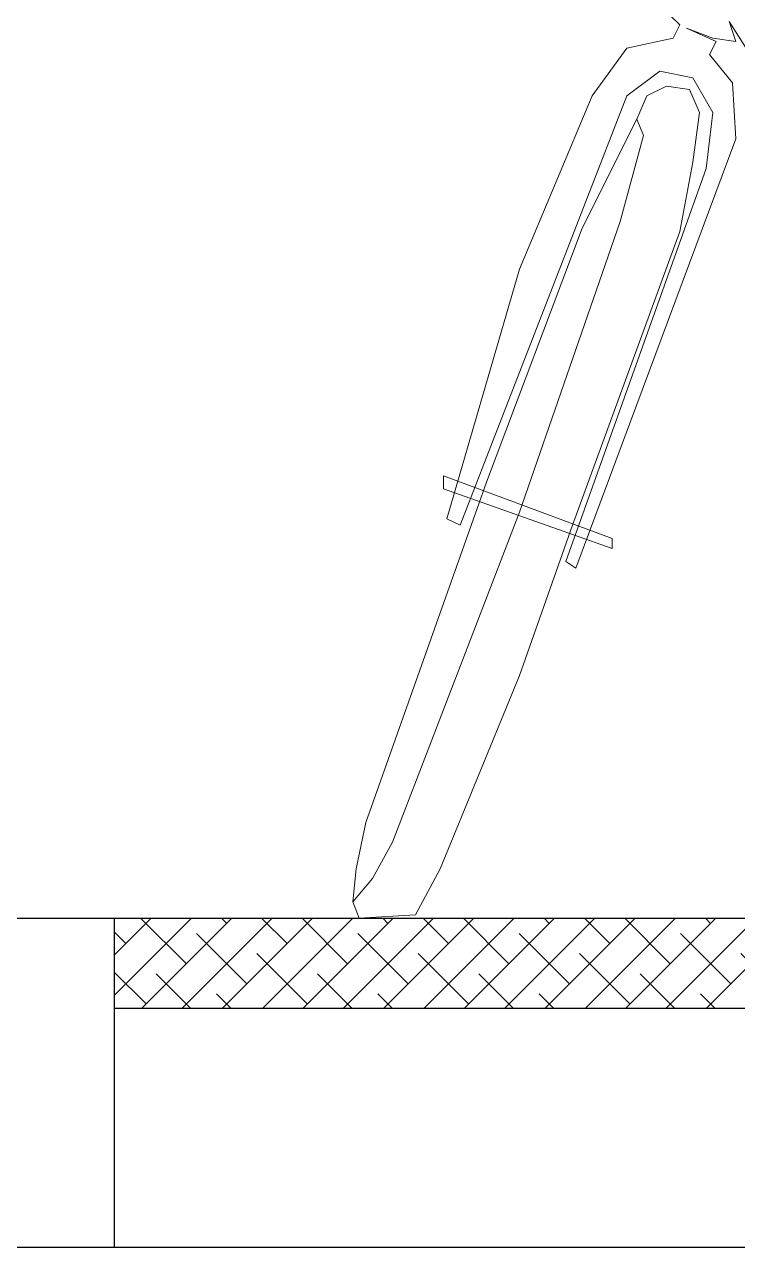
# Model space of a CAD drawing. Extents: x -1568 to -728, y -1287 to -990.
# Drawn here: x -1442.719 to -1440.337, y -1097.69 to -1093.604 of the extents above; entities that cross this region are included whole.
import ezdxf

# ---------------------------------------------------------------- set-up
doc = ezdxf.new("R2010")
doc.units = 0
doc.header["$LTSCALE"] = 5
doc.layers.get('0').update_dxf_attribs({"linetype": 'CONTINUOUS'})
doc.layers.add('fz', color=7, linetype='CONTINUOUS')
doc.layers.add('道路结构', color=7, linetype='CONTINUOUS')
doc.layers.add('标注', color=4, linetype='CONTINUOUS', lineweight=15)
doc.styles.get("Standard").update_dxf_attribs({"font": 'simplex1.shx', "width": 0.7, "bigfont": 'hztxt.shx'})

# ---------------------------------------------------------------- blocks, each defined once
blk = doc.blocks.new('单车')
at = {"color": 143, "linetype": 'Continuous'}
for p, q in [((-1440.5304, -1093.6059), (-1440.5635, -1093.5728)), ((-1440.5524, -1093.6501), (-1440.5304, -1093.6059)), ((-1440.5083, -1093.617), (-1440.409, -1093.6611)), ((-1440.4201, -1093.6501), (-1440.5083, -1093.617)), ((-1439.6864, -1094.665), (-1440.3649, -1093.5949)), ((-1440.3649, -1093.5949), (-1440.3428, -1093.6611)), ((-1440.7069, -1093.6832), (-1440.5524, -1093.6501)), ((-1440.409, -1093.6611), (-1440.4311, -1093.7052)), ((-1440.3428, -1093.6611), (-1440.4201, -1093.6501)), ((-1440.8227, -1093.8431), (-1440.7069, -1093.6832)), ((-1440.4311, -1093.7052), (-1440.3539, -1093.799)), ((-1440.5966, -1093.7604), (-1440.7069, -1093.8431)), ((-1440.4862, -1093.7825), (-1440.5966, -1093.7604)), ((-1440.4201, -1093.8983), (-1440.4862, -1093.7825)), ((-1440.5745, -1093.81), (-1440.6407, -1093.8431)), ((-1440.4973, -1093.8211), (-1440.5745, -1093.81)), ((-1440.4642, -1093.8983), (-1440.4973, -1093.8211)), ((-1440.3539, -1093.799), (-1440.3428, -1093.9866)), ((-1440.7069, -1093.8431), (-1441.264, -1095.2773)), ((-1441.0654, -1094.4223), (-1440.8227, -1093.8431)), ((-1440.6407, -1093.8431), (-1440.6738, -1093.9204)), ((-1440.4862, -1094.0638), (-1440.4642, -1093.8983)), ((-1440.4421, -1094.0859), (-1440.4201, -1093.8983)), ((-1440.6738, -1093.9204), (-1440.8558, -1094.2844)), ((-1440.6738, -1093.9204), (-1440.6738, -1093.9204)), ((-1440.6517, -1093.9755), (-1440.6738, -1093.9204)), ((-1440.6738, -1093.9204), (-1440.6517, -1093.9755)), ((-1440.3428, -1093.9866), (-1440.8779, -1095.4208)), ((-1440.729, -1094.2624), (-1440.6517, -1093.9755)), ((-1440.6517, -1093.9755), (-1440.729, -1094.2624)), ((-1440.5304, -1094.2955), (-1440.4862, -1094.0638)), ((-1440.911, -1095.3987), (-1440.4421, -1094.0859)), ((-1440.8558, -1094.2844), (-1441.1758, -1095.1339)), ((-1441.0654, -1095.2332), (-1440.729, -1094.2624)), ((-1440.729, -1094.2624), (-1441.0654, -1095.2332)), ((-1440.8889, -1095.2773), (-1440.5304, -1094.2955)), ((-1441.3082, -1095.2553), (-1441.0654, -1094.4223)), ((-1441.1758, -1095.1339), (-1441.5785, -1096.2703)), ((-1441.3192, -1095.1119), (-1440.7565, -1095.3215)), ((-1441.3192, -1095.1119), (-1441.3192, -1095.1119)), ((-1441.3192, -1095.156), (-1441.3192, -1095.1119)), ((-1440.7565, -1095.3546), (-1441.3192, -1095.156)), ((-1441.4902, -1096.3365), (-1441.0654, -1095.2332)), ((-1441.0654, -1095.2332), (-1441.4902, -1096.3365)), ((-1441.264, -1095.2773), (-1441.3082, -1095.2553)), ((-1441.0654, -1095.7793), (-1440.8889, -1095.2773)), ((-1440.7565, -1095.3215), (-1440.7565, -1095.3546)), ((-1440.8779, -1095.4208), (-1440.911, -1095.3987)), ((-1441.3302, -1096.4247), (-1441.0654, -1095.7793)), ((-1441.5785, -1096.2703), (-1441.6116, -1096.4247)), ((-1441.5564, -1096.4578), (-1441.4902, -1096.3365)), ((-1441.4902, -1096.3365), (-1441.5564, -1096.4578)), ((-1441.6116, -1096.4247), (-1441.6226, -1096.535)), ((-1441.413, -1096.5792), (-1441.3302, -1096.4247)), ((-1441.6226, -1096.535), (-1441.5564, -1096.4578)), ((-1441.5564, -1096.4578), (-1441.6226, -1096.535)), ((-1441.6226, -1096.535), (-1441.6005, -1096.5902)), ((-1441.6005, -1096.5902), (-1441.413, -1096.5792))]:
    blk.add_line(p, q, dxfattribs=at)
at = {"color": 143, "width": 0.8, "flags": 9}
for tag in ['YSIZE', 'XSIZE']:
    blk.add_attdef(tag, (-1438.3956, -1096.4688), '', height=0.00181, dxfattribs=at)

msp = doc.modelspace()

# ---------------------------------------------------------------- hatches: boundary and pattern name
at = {"layer": 'fz'}
h = msp.add_hatch(dxfattribs=at)
h.set_pattern_fill('ANSI38', color=256, scale=0.03, style=0)
h.set_pattern_definition([(44.9999999996, (-943708.68561, -2580597.65598), (-0.0673519209076, 0.0673519209085), []), (134.9999999996, (-943708.68561, -2580597.65598), (-0.2020557627236, 0.0673519209094), [0.238125, -0.142875])])
h.paths.add_polyline_path([(-1442.4189, -1096.59021), (-1442.4189, -1096.89021), (-1437.0189, -1096.89021), (-1437.0189, -1096.59021)])

# ---------------------------------------------------------------- linework, layer by layer
at = {"linetype": 'Continuous'}
msp.add_line((-1441.6226, -1096.53505), (-1441.6226, -1096.53505), dxfattribs=at)
for p, q in [((-1465.7689, -1096.59021), (-1437.0189, -1096.59021)), ((-1442.4189, -1096.89021), (-1437.0189, -1096.89021))]:
    msp.add_line(p, q)
at = {"layer": '道路结构'}
for p, q in [((-1442.4189, -1096.59021), (-1442.4189, -1097.6883)), ((-1437.0189, -1097.69021), (-1449.76869, -1097.69021))]:
    msp.add_line(p, q, dxfattribs=at)

# ---------------------------------------------------------------- block references
at = {"layer": '标注'}
msp.add_blockref('单车', (0, 0), dxfattribs=at)

doc.saveas('drawing.dxf')
